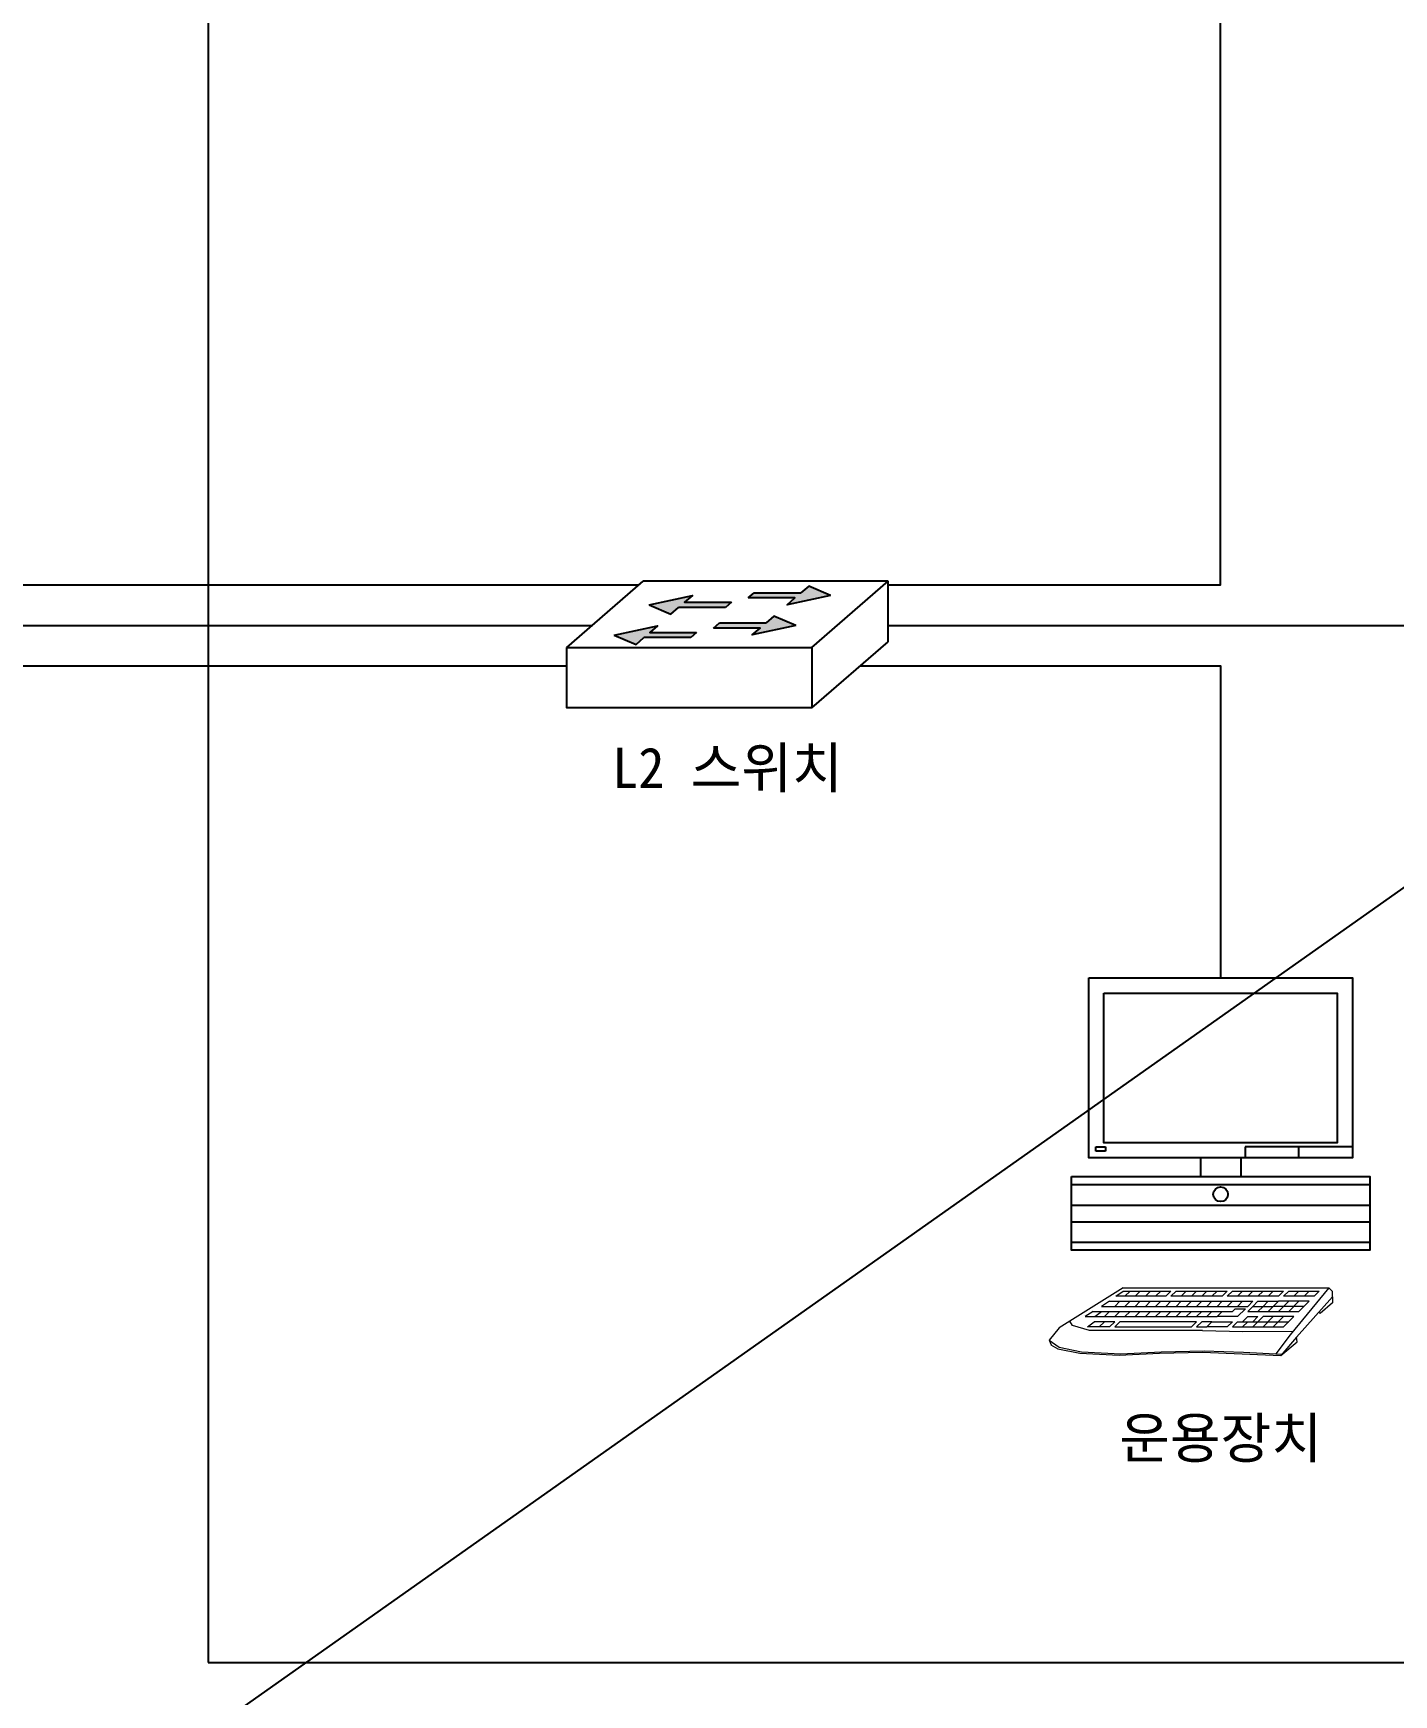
# Model space of a CAD drawing. Header units: millimetres. Extents: x 4 to 3929, y -454 to 587.
# Drawn here: x 199 to 333.7, y 205.8 to 370.3 of the extents above; entities that cross this region are included whole.
import ezdxf

# ---------------------------------------------------------------- set-up
doc = ezdxf.new("R2010")
doc.units = ezdxf.units.MM
doc.header["$LTSCALE"] = 10
doc.layers.add('DWG', color=4, linetype='Continuous', lineweight=9)
for name, color, linetype in [('TI-RAIL-GUID', 3, 'Continuous'), ('TT-LIN1', 6, 'Continuous'), ('TT-SYMB', 4, 'Continuous'), ('TT-TEXT', 3, 'Continuous')]:
    doc.layers.add(name, color=color, linetype=linetype)
doc.styles.get("Standard").update_dxf_attribs({"font": 'GulimChe.ttf'})

msp = doc.modelspace()

# ---------------------------------------------------------------- hatches: boundary and pattern name
at = {"layer": 'TT-SYMB'}
for points in [[(262.91, 313.49), (267.54, 313.49), (268.13, 314), (263.5, 314), (264.27, 314.67), (259.98, 313.74), (262.14, 312.82)], [(275, 314.94), (270.38, 314.94), (269.79, 314.43), (274.41, 314.43), (273.64, 313.76), (277.94, 314.68), (275.78, 315.61)], [(271.56, 311.96), (266.94, 311.96), (266.35, 311.45), (270.97, 311.45), (270.2, 310.78), (274.5, 311.7), (272.34, 312.63)], [(259.47, 310.5), (264.1, 310.5), (264.68, 311.01), (260.06, 311.01), (260.83, 311.68), (256.54, 310.76), (258.7, 309.83)]]:
    msp.add_hatch(color=256, dxfattribs=at).paths.add_polyline_path(points)

# ---------------------------------------------------------------- linework, layer by layer
at = {"layer": 'DWG', "color": 4}
for p, q in [((306.89, 246.13), (300.56, 242.16)), ((306.18, 245.31), (306.89, 245.82)), ((307.07, 245.31), (306.18, 245.31)), ((306.89, 246.13), (327.26, 246.13)), ((306.89, 245.82), (307.58, 245.82)), ((307.58, 245.82), (307.07, 245.31)), ((308.08, 245.31), (307.07, 245.31)), ((307.58, 245.82), (308.59, 245.82)), ((308.59, 245.82), (308.08, 245.31)), ((309.1, 245.31), (308.08, 245.31)), ((308.59, 245.82), (309.6, 245.82)), ((309.6, 245.82), (309.1, 245.31)), ((310.11, 245.31), (309.1, 245.31)), ((309.6, 245.82), (310.62, 245.82)), ((310.62, 245.82), (310.11, 245.31)), ((311.12, 245.31), (310.11, 245.31)), ((310.62, 245.82), (311.63, 245.82)), ((311.63, 245.82), (311.12, 245.31)), ((311.63, 245.31), (312.14, 245.82)), ((312.64, 245.31), (311.63, 245.31)), ((312.14, 245.82), (313.15, 245.82)), ((313.15, 245.82), (312.64, 245.31)), ((313.65, 245.31), (312.64, 245.31)), ((313.15, 245.82), (314.16, 245.82)), ((314.16, 245.82), (313.65, 245.31)), ((314.67, 245.31), (313.65, 245.31)), ((314.16, 245.82), (315.17, 245.82)), ((315.17, 245.82), (314.67, 245.31)), ((315.68, 245.31), (314.67, 245.31)), ((315.17, 245.82), (316.19, 245.82)), ((316.19, 245.82), (315.68, 245.31)), ((316.69, 245.31), (315.68, 245.31)), ((316.19, 245.82), (317.2, 245.82)), ((317.2, 245.82), (316.69, 245.31)), ((317.2, 245.31), (317.71, 245.82)), ((318.21, 245.31), (317.2, 245.31)), ((317.71, 245.82), (318.72, 245.82)), ((318.72, 245.82), (318.21, 245.31)), ((319.23, 245.31), (318.21, 245.31)), ((318.72, 245.82), (319.73, 245.82)), ((319.73, 245.82), (319.23, 245.31)), ((320.24, 245.31), (319.23, 245.31)), ((319.73, 245.82), (320.74, 245.82)), ((320.74, 245.82), (320.24, 245.31)), ((321.25, 245.31), (320.24, 245.31)), ((320.74, 245.82), (321.76, 245.82)), ((321.76, 245.82), (321.25, 245.31)), ((322.26, 245.31), (321.25, 245.31)), ((321.76, 245.82), (322.77, 245.82)), ((322.77, 245.82), (322.26, 245.31)), ((323.28, 245.82), (322.77, 245.31)), ((323.78, 245.31), (322.77, 245.31)), ((323.28, 245.82), (324.29, 245.82)), ((327.26, 246.13), (323.41, 241.47)), ((324.29, 245.82), (323.78, 245.31)), ((324.8, 245.31), (323.78, 245.31)), ((324.04, 241.24), (327.62, 245.25)), ((324.29, 245.82), (325.3, 245.82)), ((325.3, 245.82), (324.8, 245.31)), ((325.81, 245.31), (324.8, 245.31)), ((325.3, 245.82), (326.31, 245.82)), ((326.31, 245.82), (325.81, 245.31)), ((327.62, 245.77), (327.26, 246.13)), ((327.62, 245.25), (327.62, 245.77)), ((327.62, 245.25), (327.62, 244.64)), ((303.94, 243.79), (303.13, 243.28)), ((303.94, 243.79), (305.55, 243.79)), ((304.09, 243.28), (304.74, 243.79)), ((305.55, 244.8), (304.74, 244.3)), ((304.74, 244.3), (306.06, 244.3)), ((305.55, 243.79), (305.05, 243.28)), ((305.55, 244.8), (306.56, 244.8)), ((305.55, 243.79), (306.56, 243.79)), ((306.56, 244.8), (306.06, 244.3)), ((306.06, 244.3), (307.07, 244.3)), ((306.56, 243.79), (306.06, 243.28)), ((306.56, 244.8), (307.58, 244.8)), ((306.56, 243.79), (307.58, 243.79)), ((307.58, 244.8), (307.07, 244.3)), ((307.07, 244.3), (308.08, 244.3)), ((307.58, 243.79), (307.07, 243.28)), ((307.58, 244.8), (308.59, 244.8)), ((307.58, 243.79), (308.59, 243.79)), ((308.59, 244.8), (308.08, 244.3)), ((308.08, 244.3), (309.1, 244.3)), ((308.59, 243.79), (308.08, 243.28)), ((308.59, 244.8), (309.6, 244.8)), ((308.59, 243.79), (309.6, 243.79)), ((309.6, 244.8), (309.1, 244.3)), ((309.1, 244.3), (310.11, 244.3)), ((309.6, 243.79), (309.1, 243.28)), ((309.6, 244.8), (310.62, 244.8)), ((309.6, 243.79), (310.62, 243.79)), ((310.62, 244.8), (310.11, 244.3)), ((310.11, 244.3), (311.12, 244.3)), ((310.62, 243.79), (310.11, 243.28)), ((310.62, 244.8), (311.63, 244.8)), ((310.62, 243.79), (311.63, 243.79)), ((311.63, 244.8), (311.12, 244.3)), ((311.12, 244.3), (312.14, 244.3)), ((311.63, 243.79), (311.12, 243.28)), ((311.63, 244.8), (312.64, 244.8)), ((311.63, 243.79), (312.64, 243.79)), ((312.64, 244.8), (312.14, 244.3)), ((312.14, 244.3), (313.15, 244.3)), ((312.64, 243.79), (312.14, 243.28)), ((312.64, 244.8), (313.65, 244.8)), ((312.64, 243.79), (313.65, 243.79)), ((313.65, 244.8), (313.15, 244.3)), ((313.15, 244.3), (314.16, 244.3)), ((313.65, 243.79), (313.15, 243.28)), ((313.65, 244.8), (314.67, 244.8)), ((313.65, 243.79), (314.67, 243.79)), ((314.67, 244.8), (314.16, 244.3)), ((314.16, 244.3), (315.17, 244.3)), ((314.67, 243.79), (314.16, 243.28)), ((314.67, 244.8), (315.68, 244.8)), ((314.67, 243.79), (315.68, 243.79)), ((315.68, 244.8), (315.17, 244.3)), ((315.17, 244.3), (316.19, 244.3)), ((315.68, 243.79), (315.17, 243.28)), ((315.68, 244.8), (316.69, 244.8)), ((315.68, 243.79), (316.69, 243.79)), ((316.69, 244.8), (316.19, 244.3)), ((316.19, 244.3), (317.2, 244.3)), ((316.69, 243.79), (316.19, 243.28)), ((316.69, 244.8), (317.71, 244.8)), ((316.69, 243.79), (317.71, 243.79)), ((317.71, 244.8), (317.2, 244.3)), ((317.2, 244.3), (319.23, 244.3)), ((317.71, 244.8), (318.72, 244.8)), ((317.71, 243.79), (317.99, 244.07)), ((317.99, 244.07), (319, 244.07)), ((318.72, 244.8), (318.21, 244.3)), ((319, 244.07), (318.21, 243.28)), ((318.72, 244.8), (319.73, 244.8)), ((319.73, 244.8), (319.23, 244.3)), ((319.23, 243.79), (319.73, 244.3)), ((319.23, 243.79), (321.25, 243.79)), ((319.73, 244.3), (320.24, 244.8)), ((319.73, 244.3), (321.76, 244.3)), ((320.24, 244.8), (322.26, 244.8)), ((320.74, 244.3), (320.24, 243.79)), ((321.25, 244.8), (320.74, 244.3)), ((322.26, 244.8), (321.25, 243.79)), ((321.25, 243.79), (324.29, 243.79)), ((324.8, 244.3), (321.76, 244.3)), ((325.3, 244.8), (322.26, 244.8)), ((322.26, 243.79), (323.28, 244.8)), ((324.29, 244.8), (323.28, 243.79)), ((324.29, 243.79), (325.3, 244.8)), ((326.4, 243.58), (326.25, 243.71)), ((327.62, 244.64), (326.4, 243.58)), ((300.56, 242.16), (299.57, 240.96)), ((301.89, 242.42), (301.63, 242.83)), ((303.57, 241.9), (301.89, 242.42)), ((303.13, 243.28), (305.05, 243.28)), ((303.38, 242.27), (304.03, 242.78)), ((304.54, 242.27), (303.38, 242.27)), ((306.25, 241.9), (303.57, 241.9)), ((304.54, 242.78), (304.03, 242.78)), ((305.05, 242.78), (304.54, 242.27)), ((305.55, 242.78), (304.54, 242.78)), ((305.55, 242.27), (304.54, 242.27)), ((305.05, 243.28), (306.06, 243.28)), ((306.06, 242.78), (305.55, 242.27)), ((306.06, 242.78), (305.55, 242.78)), ((306.06, 243.28), (307.07, 243.28)), ((306.56, 242.78), (306.06, 242.27)), ((306.06, 242.27), (313.65, 242.27)), ((314.76, 241.91), (306.25, 241.9)), ((307.58, 242.78), (306.56, 242.78)), ((307.07, 243.28), (308.08, 243.28)), ((308.59, 242.78), (307.58, 242.78)), ((308.08, 243.28), (309.1, 243.28)), ((309.6, 242.78), (308.59, 242.78)), ((309.1, 243.28), (310.11, 243.28)), ((310.62, 242.78), (309.6, 242.78)), ((310.11, 243.28), (311.12, 243.28)), ((311.63, 242.78), (310.62, 242.78)), ((311.12, 243.28), (312.14, 243.28)), ((312.64, 242.78), (311.63, 242.78)), ((312.14, 243.28), (313.15, 243.28)), ((313.65, 242.78), (312.64, 242.78)), ((313.15, 243.28), (314.16, 243.28)), ((313.65, 242.27), (314.16, 242.78)), ((314.16, 242.78), (313.65, 242.78)), ((314.16, 243.28), (315.17, 243.28)), ((314.67, 242.78), (314.16, 242.27)), ((314.16, 242.27), (315.17, 242.27)), ((315.68, 242.78), (314.67, 242.78)), ((314.76, 241.91), (318.73, 241.8)), ((315.17, 243.28), (316.19, 243.28)), ((315.17, 242.27), (315.68, 242.78)), ((317.2, 242.27), (315.17, 242.27)), ((315.68, 242.78), (317.71, 242.78)), ((318.21, 243.28), (316.19, 243.28)), ((317.71, 242.78), (317.2, 242.27)), ((317.71, 242.27), (318.21, 242.78)), ((317.71, 242.27), (319.73, 242.27)), ((318.21, 242.78), (320.24, 242.78)), ((318.72, 242.78), (319.23, 243.28)), ((319.23, 242.78), (318.72, 242.27)), ((318.73, 241.8), (323.73, 241.86)), ((319.23, 243.28), (320.24, 243.28)), ((320.24, 243.28), (319.73, 242.78)), ((320.74, 243.28), (319.73, 242.27)), ((319.73, 242.27), (322.77, 242.27)), ((320.24, 242.78), (323.28, 242.78)), ((323.78, 243.28), (320.74, 243.28)), ((320.74, 242.27), (321.76, 243.28)), ((322.77, 243.28), (321.76, 242.27)), ((322.77, 242.27), (323.78, 243.28)), ((299.57, 240.96), (299.76, 240.48)), ((299.58, 240.95), (300.58, 240.25)), ((299.75, 240.49), (300.42, 240.11)), ((300.58, 240.25), (302.77, 239.79)), ((323.41, 241.47), (322.02, 239.61)), ((324.04, 241.24), (322.51, 239.45)), ((322.51, 239.45), (324.12, 240.79)), ((324.12, 240.79), (324.04, 241.24)), ((300.42, 240.11), (302.6, 239.65)), ((302.6, 239.65), (306.49, 239.46)), ((302.77, 239.79), (306.66, 239.6)), ((306.49, 239.46), (310.5, 239.66)), ((306.66, 239.6), (310.66, 239.8)), ((310.5, 239.66), (314.74, 239.76)), ((310.66, 239.8), (314.91, 239.9)), ((314.74, 239.76), (318.66, 239.61)), ((314.91, 239.9), (318.82, 239.75)), ((318.66, 239.61), (322.51, 239.45)), ((318.82, 239.75), (322.62, 239.58))]:
    msp.add_line(p, q, dxfattribs=at)
at = {"layer": 'TI-RAIL-GUID'}
for points in [[(4.38, 52.5), (761.28, 587.1)], [(98.97, 424.05), (193.54, 424.05), (193.54, 315.72), (258.99, 315.72)], [(283.63, 315.72), (316.54, 315.72), (316.54, 373.4)], [(180.78, 311.72), (254.37, 311.72)], [(283.63, 311.72), (350.2, 311.72)], [(81.31, 215.34), (193.54, 215.34), (193.54, 307.72), (251.84, 307.72)], [(280.9, 307.72), (316.54, 307.72), (316.54, 276.81)]]:
    msp.add_lwpolyline(points, dxfattribs=at)
at = {"layer": 'TT-LIN1'}
msp.add_lwpolyline([(216.35, 209.03), (416.74, 209.03), (416.74, 515.04), (216.35, 515.04)], close=True, dxfattribs=at)
at = {"layer": 'TT-SYMB'}
for p, q in [((269.79, 314.43), (270.38, 314.94)), ((268.13, 314), (267.54, 313.49)), ((264.68, 311.01), (264.1, 310.5)), ((266.35, 311.45), (266.94, 311.96)), ((304.19, 260.09), (305.14, 260.09)), ((304.19, 259.68), (304.19, 260.09)), ((305.14, 260.09), (305.14, 259.68)), ((329.58, 260.09), (318.98, 260.09)), ((318.98, 260.09), (318.98, 259)), ((324.28, 259), (324.28, 260.09)), ((306.91, 259), (303.51, 259)), ((305.14, 259.68), (304.19, 259.68)), ((329.58, 259), (326.18, 259))]:
    msp.add_line(p, q, dxfattribs=at)
at = {"layer": 'TT-SYMB', "flags": 128}
for points in [[(251.84, 309.53), (259.4, 316.08)], [(283.63, 316.08), (259.4, 316.08)], [(276.08, 309.53), (283.63, 316.08)], [(283.63, 310.09), (283.63, 316.08)], [(259.98, 313.74), (264.27, 314.67), (263.5, 314), (268.13, 314)], [(277.94, 314.68), (273.64, 313.76), (274.41, 314.43), (269.79, 314.43)], [(270.38, 314.94), (275, 314.94)], [(277.94, 314.68), (275.78, 315.61), (275, 314.94)], [(259.98, 313.74), (262.14, 312.82), (262.91, 313.49)], [(267.54, 313.49), (262.91, 313.49)], [(274.5, 311.7), (272.34, 312.63), (271.56, 311.96)], [(256.54, 310.76), (260.83, 311.68), (260.06, 311.01), (264.68, 311.01)], [(274.5, 311.7), (270.2, 310.78), (270.97, 311.45), (266.35, 311.45)], [(266.94, 311.96), (271.56, 311.96)], [(256.54, 310.76), (258.7, 309.83), (259.47, 310.5)], [(264.1, 310.5), (259.47, 310.5)], [(276.08, 303.54), (283.63, 310.09)]]:
    msp.add_lwpolyline(points, dxfattribs=at)
at = {"layer": 'TT-SYMB'}
for points in [[(251.84, 309.53), (276.08, 309.53), (276.08, 303.54), (251.84, 303.54)], [(303.51, 276.81), (329.58, 276.81), (329.58, 259), (303.51, 259)], [(305, 275.32), (328.08, 275.32), (328.08, 260.5), (305, 260.5)], [(301.78, 257.15), (331.31, 257.15), (331.31, 249.85), (301.78, 249.85)]]:
    msp.add_lwpolyline(points, close=True, dxfattribs=at)
for points in [[(314.54, 259), (314.54, 257.15)], [(318.55, 259), (318.55, 257.15)], [(301.78, 256.35), (331.31, 256.35)], [(301.78, 254.31), (331.31, 254.31)], [(301.78, 252.68), (331.31, 252.68)], [(301.78, 250.64), (331.31, 250.64)]]:
    msp.add_lwpolyline(points, dxfattribs=at)
msp.add_circle((316.54, 255.4), 0.727, dxfattribs=at)

# ---------------------------------------------------------------- texts
at = {"layer": 'TT-TEXT', "char_height": 4, "width": 52.0216, "attachment_point": 5}
for s, insert in [('{\\fGulimChe|b0|i0|c129|p49;L2 스위치}', (267.74, 297.41)), ('{\\fGulimChe|b0|i0|c129|p49;운용장치}', (316.54, 231.06))]:
    msp.add_mtext(s, dxfattribs=dict(at, insert=insert))

doc.saveas('drawing.dxf')
